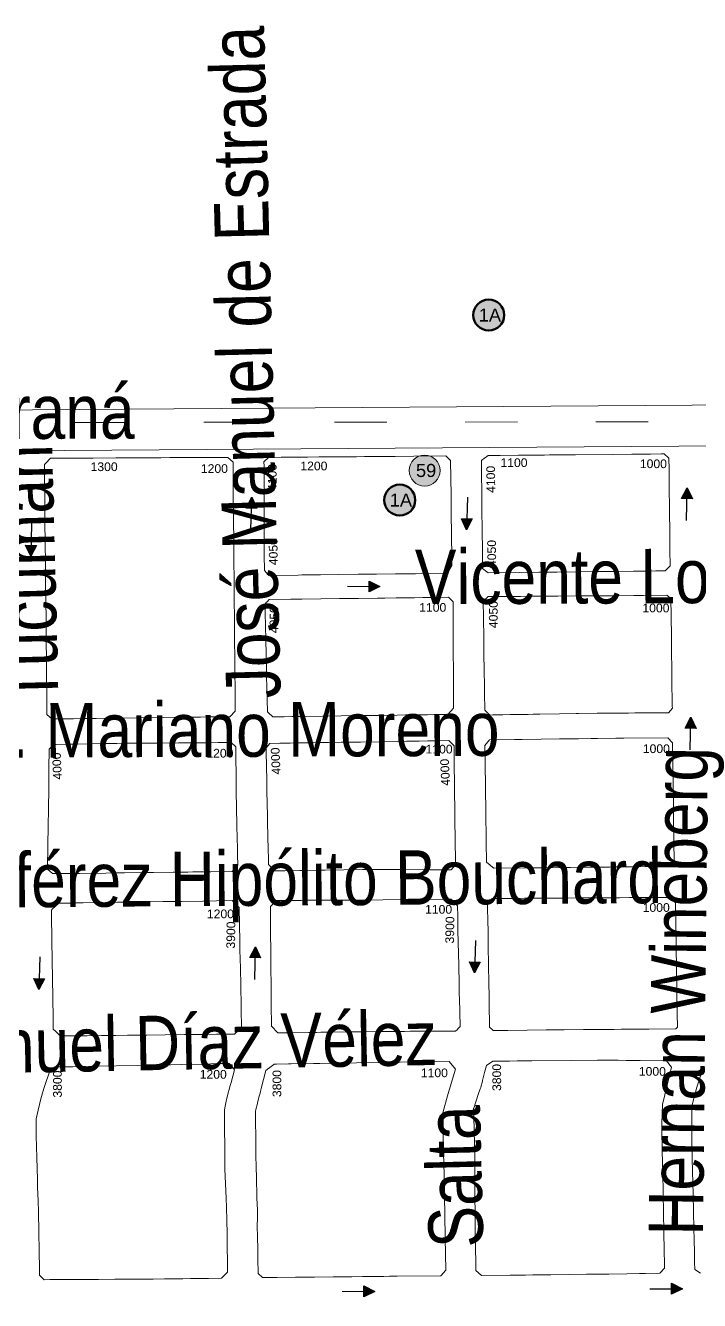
# Model space of a CAD drawing. Header units: millimetres. Extents: x 11558 to 23675, y 49449 to 61482.
# Drawn here: x 20015 to 20325, y 57885 to 58470 of the extents above; entities that cross this region are included whole.
import ezdxf

# ---------------------------------------------------------------- set-up
doc = ezdxf.new("R2010")
doc.units = ezdxf.units.MM
doc.linetypes.add('ACAD_ISO03W100', pattern=[30, 12, -18])
for name, color, linetype in [('0. plano base - nombres calles', 22, 'Continuous'), ('0. Plano Base - PLANO', 254, 'Continuous'), ('0. Plano base - sentido calles', 253, 'Continuous'), ('0.BARRIOS - DIVISIÓN', 12, 'ACAD_ISO03W100'), ('7. puesta en valor CC la lucila', 212, 'Continuous'), ('numeración', 7, 'Continuous')]:
    doc.layers.add(name, color=color, linetype=linetype)
for name, color, linetype, true_color in [('Linea 175', 7, 'Continuous', 0x1090da), ('Linea 59 Por la Lucila IDA', 7, 'Continuous', 0x007038), ('Linea 59 Por la Lucila VUELTA', 7, 'Continuous', 0xffc20a)]:
    doc.layers.add(name, color=color, linetype=linetype, true_color=true_color)
doc.layers.get('7. puesta en valor CC la lucila').off()
doc.styles.get("Standard").update_dxf_attribs({"font": 'arial.ttf'})

# ---------------------------------------------------------------- blocks, each defined once
blk = doc.blocks.new('MANZANAS')
at = {"layer": '0. Plano Base - PLANO', "color": 0, "linetype": 'Continuous', "lineweight": 5}
for points in [[(5638279.82, 6182144.73), (5638267.1, 6182137.93), (5638263.89, 6182138.57), (5638259.36, 6182147.05), (5638256.26, 6182152.84), (5638254.51, 6182156.1), (5638252.21, 6182160.41), (5638250.91, 6182162.85), (5638250.58, 6182163.46), (5638250.17, 6182164.23), (5638248.08, 6182168.14), (5638242.76, 6182178.09), (5638242.05, 6182179.42), (5638240.54, 6182182.25), (5638240.78, 6182182.74), (5638241.03, 6182183.27), (5638242.19, 6182185.71), (5638242.47, 6182185.86), (5638247.1, 6182188.32), (5638254.57, 6182192.29), (5638262.48, 6182196.49), (5638264.98, 6182197.82), (5638265.06, 6182197.86), (5638267.1, 6182198.95), (5638270.05, 6182200.52), (5638277.7, 6182204.58), (5638292.73, 6182212.57), (5638300.55, 6182216.72), (5638302.59, 6182217.8), (5638305.58, 6182219.39), (5638308.13, 6182220.74), (5638312.38, 6182222.99), (5638313.63, 6182223.66), (5638316.25, 6182222.98), (5638316.46, 6182222.92), (5638318.8, 6182218.54), (5638322.61, 6182211.4), (5638323.98, 6182208.82), (5638326.26, 6182204.56), (5638327.05, 6182203.08), (5638328.25, 6182200.83), (5638332.27, 6182193.29), (5638333.55, 6182190.89), (5638334.76, 6182188.62), (5638336.3, 6182185.74), (5638339.76, 6182179.25), (5638338.83, 6182176.25), (5638338.49, 6182176.07), (5638335.08, 6182174.25), (5638332.12, 6182172.66), (5638325.93, 6182169.36), (5638318.2, 6182165.23), (5638310.71, 6182161.23), (5638302.79, 6182157), (5638295.05, 6182152.86), (5638287.57, 6182148.87)], [(5638190.11, 6182096.82), (5638178.26, 6182090.49), (5638177.68, 6182090.69), (5638176.7, 6182091.03), (5638175.43, 6182091.46), (5638172.08, 6182097.87), (5638168.06, 6182105.53), (5638165.06, 6182111.26), (5638164.04, 6182113.21), (5638160, 6182120.91), (5638157.69, 6182125.31), (5638156.38, 6182127.82), (5638153.17, 6182133.95), (5638152.25, 6182135.7), (5638153.18, 6182138.5), (5638158.31, 6182141.22), (5638166, 6182145.29), (5638168.94, 6182146.85), (5638173.6, 6182149.32), (5638176.84, 6182151.04), (5638181.45, 6182153.48), (5638183.98, 6182154.82), (5638188.89, 6182157.42), (5638192.05, 6182159.1), (5638196.71, 6182161.57), (5638204.47, 6182165.68), (5638212.13, 6182169.74), (5638225.11, 6182176.62), (5638228.03, 6182175.75), (5638235.58, 6182161.65), (5638238.02, 6182157.09), (5638239.79, 6182153.79), (5638243.78, 6182146.34), (5638245.15, 6182143.79), (5638248, 6182138.48), (5638250.8, 6182133.24), (5638250.64, 6182131.55), (5638250.41, 6182129.03), (5638240.13, 6182123.54), (5638237.65, 6182122.21), (5638234.9, 6182120.74), (5638229.57, 6182117.9), (5638221.85, 6182113.77), (5638214.37, 6182109.78), (5638206.47, 6182105.56), (5638199.13, 6182101.64), (5638191.56, 6182097.59)], [(5638299.12, 6182081.04), (5638297.91, 6182080.38), (5638294.82, 6182081.26), (5638291.02, 6182088.29), (5638288.6, 6182092.77), (5638288.48, 6182093), (5638287.14, 6182095.48), (5638285.64, 6182098.26), (5638282.96, 6182103.24), (5638281.18, 6182106.54), (5638278.91, 6182110.74), (5638274.79, 6182118.38), (5638274.67, 6182118.6), (5638271.05, 6182125.31), (5638272.13, 6182128.24), (5638281.25, 6182133.07), (5638283.52, 6182134.27), (5638284.87, 6182134.98), (5638285.22, 6182135.17), (5638288.09, 6182136.69), (5638288.27, 6182136.79), (5638292.94, 6182139.26), (5638300.39, 6182143.2), (5638308.03, 6182147.24), (5638311.33, 6182148.99), (5638315.72, 6182151.31), (5638323.45, 6182155.4), (5638331.31, 6182159.56), (5638334.24, 6182161.11), (5638335.17, 6182161.6), (5638344.69, 6182166.64), (5638347.04, 6182166.11), (5638350.85, 6182159.01), (5638351.02, 6182158.68), (5638355.01, 6182151.25), (5638357.51, 6182146.58), (5638357.65, 6182146.33), (5638358.99, 6182143.82), (5638361.94, 6182138.32), (5638363.03, 6182136.29), (5638364.45, 6182133.63), (5638370.39, 6182122.55), (5638370.79, 6182121.81), (5638370.22, 6182119.14), (5638364.8, 6182116.27), (5638364.3, 6182116.01), (5638356.52, 6182111.87), (5638354.02, 6182110.55), (5638348.84, 6182107.8), (5638341.26, 6182103.77), (5638333.7, 6182099.76), (5638332.79, 6182099.27), (5638325.98, 6182095.59), (5638318.07, 6182091.3), (5638315.8, 6182090.07), (5638315.41, 6182089.86), (5638313.34, 6182088.74), (5638310.74, 6182087.33), (5638307.63, 6182085.64), (5638306.02, 6182084.77), (5638303.08, 6182083.18)], [(5638129.01, 6181990.72), (5638120.28, 6181986.04), (5638117.24, 6181986.81), (5638114.74, 6181991.55), (5638111.66, 6181997.38), (5638109.75, 6182001), (5638107.56, 6182005.15), (5638104.79, 6182010.35), (5638102.17, 6182015.26), (5638100.71, 6182018), (5638096.79, 6182025.35), (5638088.61, 6182040.7), (5638084.5, 6182048.4), (5638080.43, 6182056.04), (5638075.52, 6182065.24), (5638073.27, 6182069.46), (5638070.62, 6182074.44), (5638067.83, 6182079.66), (5638067.62, 6182080.07), (5638067.39, 6182080.49), (5638065.98, 6182083.14), (5638063.35, 6182088.07), (5638063.81, 6182089.67), (5638064.3, 6182091.37), (5638064.47, 6182091.95), (5638070.07, 6182094.9), (5638070.19, 6182094.97), (5638072.76, 6182096.32), (5638081.85, 6182101.1), (5638091.01, 6182105.92), (5638100.21, 6182110.77), (5638106.31, 6182113.97), (5638109.33, 6182115.56), (5638112.97, 6182117.48), (5638115.27, 6182118.69), (5638118.51, 6182120.39), (5638123.55, 6182123.04), (5638125.62, 6182124.13), (5638127.71, 6182125.23), (5638136.54, 6182129.88), (5638139.67, 6182129.05), (5638140.3, 6182127.87), (5638144.12, 6182120.68), (5638144.64, 6182119.69), (5638145.53, 6182118.02), (5638146.95, 6182115.34), (5638151.87, 6182106.08), (5638156.9, 6182096.61), (5638160.89, 6182089.09), (5638165.05, 6182081.27), (5638166.84, 6182077.89), (5638169, 6182073.82), (5638169.52, 6182072.85), (5638173.23, 6182065.87), (5638177.03, 6182058.71), (5638178.7, 6182055.58), (5638181.23, 6182050.8), (5638186.13, 6182041.57), (5638187.27, 6182039.43), (5638190.3, 6182033.73), (5638191.96, 6182030.61), (5638193.3, 6182028.08), (5638192.28, 6182024.63), (5638190.66, 6182023.76), (5638184.12, 6182020.26), (5638180.37, 6182018.24), (5638179.13, 6182017.58), (5638176.27, 6182016.05), (5638174.92, 6182015.33), (5638172.66, 6182014.11), (5638165.54, 6182010.29), (5638156.42, 6182005.41), (5638147.15, 6182000.44), (5638145.53, 6181999.57), (5638138.14, 6181995.61), (5638134.57, 6181993.7), (5638133.92, 6181993.35)], [(5638211.74, 6182034.69), (5638209.78, 6182033.64), (5638208.81, 6182033.92), (5638208.08, 6182034.14), (5638207.58, 6182034.28), (5638206.83, 6182034.5), (5638206.52, 6182034.59), (5638203.83, 6182039.51), (5638203.65, 6182039.84), (5638201.39, 6182043.98), (5638201.2, 6182044.32), (5638198.82, 6182048.67), (5638198.74, 6182048.82), (5638197.19, 6182051.64), (5638190.57, 6182063.75), (5638184.73, 6182074.43), (5638183.44, 6182076.79), (5638182.74, 6182078.07), (5638183.02, 6182079), (5638183.12, 6182079.32), (5638183.55, 6182080.72), (5638192.28, 6182085.39), (5638192.47, 6182085.5), (5638196.68, 6182087.75), (5638204.46, 6182091.92), (5638212.04, 6182095.98), (5638219.68, 6182100.08), (5638227.35, 6182104.19), (5638230.29, 6182105.76), (5638234.94, 6182108.25), (5638239.89, 6182110.9), (5638242.37, 6182112.23), (5638245.68, 6182114), (5638245.91, 6182114.13), (5638248.51, 6182115.52), (5638251.02, 6182116.86), (5638251.18, 6182116.94), (5638256.14, 6182119.6), (5638258.95, 6182118.74), (5638262.55, 6182111.85), (5638268.54, 6182100.4), (5638268.83, 6182099.83), (5638274.53, 6182088.95), (5638277.84, 6182082.61), (5638279.78, 6182078.91), (5638281.6, 6182075.42), (5638280.57, 6182071.69), (5638275.72, 6182069.08), (5638275.05, 6182068.72), (5638272.47, 6182067.33), (5638271.68, 6182066.91), (5638268.13, 6182065), (5638265.67, 6182063.68), (5638263.47, 6182062.49), (5638260.08, 6182060.67), (5638252.61, 6182056.66), (5638245.11, 6182052.63), (5638237.48, 6182048.53), (5638229.91, 6182044.46), (5638222.2, 6182040.32), (5638217.93, 6182038.02), (5638217.85, 6182037.97), (5638217.55, 6182037.81), (5638214.42, 6182036.13), (5638211.96, 6182034.81)], [(5638332.04, 6182018.8), (5638331.92, 6182018.74), (5638330.23, 6182019.14), (5638329.81, 6182019.24), (5638327.66, 6182019.74), (5638323.3, 6182027.84), (5638320.56, 6182032.93), (5638319.13, 6182035.59), (5638315.04, 6182043.21), (5638313.26, 6182046.51), (5638311.66, 6182049.48), (5638310.92, 6182050.86), (5638302.33, 6182066.83), (5638303, 6182070.23), (5638313.16, 6182075.66), (5638313.48, 6182075.82), (5638316.16, 6182077.26), (5638323.85, 6182081.37), (5638331.39, 6182085.39), (5638339.08, 6182089.5), (5638344.11, 6182092.19), (5638346.69, 6182093.57), (5638354.19, 6182097.58), (5638357.42, 6182099.3), (5638375.14, 6182108.77), (5638378.22, 6182107.74), (5638383.9, 6182097.13), (5638387.01, 6182091.33), (5638393.14, 6182079.89), (5638395.09, 6182076.25), (5638403.98, 6182059.65), (5638403.24, 6182056.77), (5638393.22, 6182051.43), (5638390.32, 6182049.88), (5638385.69, 6182047.42), (5638382.32, 6182045.62), (5638379.65, 6182044.2), (5638378.86, 6182043.77), (5638370.94, 6182039.55), (5638362.95, 6182035.29), (5638359.63, 6182033.52), (5638351.64, 6182029.26), (5638348.31, 6182027.48), (5638344.14, 6182025.26)], [(5638213.67, 6182019.63), (5638214.27, 6182022.23), (5638218.29, 6182024.4), (5638222.48, 6182026.66), (5638224.96, 6182028), (5638226.49, 6182028.82), (5638230.35, 6182030.9), (5638233.47, 6182032.59), (5638235.28, 6182033.56), (5638237.97, 6182035.01), (5638243.01, 6182037.73), (5638248.24, 6182040.54), (5638250.86, 6182041.95), (5638258.41, 6182046.03), (5638265.7, 6182049.96), (5638269.46, 6182051.99), (5638274.66, 6182054.79), (5638278.14, 6182056.66), (5638279.76, 6182057.54), (5638280.7, 6182058.04), (5638281.6, 6182058.53), (5638286.59, 6182061.22), (5638289.79, 6182060.23), (5638291.86, 6182056.37), (5638293.68, 6182052.97), (5638295.48, 6182049.6), (5638296.47, 6182047.74), (5638298.38, 6182044.18), (5638300.88, 6182039.5), (5638302.54, 6182036.41), (5638306.52, 6182028.98), (5638309.43, 6182023.53), (5638315.56, 6182012.08), (5638314.86, 6182009.11), (5638306.29, 6182004.68), (5638294.36, 6181998.51), (5638289.1, 6181995.79), (5638286.15, 6181994.27), (5638281.76, 6181992), (5638278.76, 6181990.39), (5638263.64, 6181982.27), (5638261.45, 6181981.1), (5638255.92, 6181978.13), (5638253.44, 6181976.79), (5638247.24, 6181973.46), (5638243.35, 6181971.37), (5638239.28, 6181972.59), (5638238.9, 6181973.28), (5638234.95, 6181980.54), (5638234.17, 6181981.97), (5638232.4, 6181985.22), (5638230.73, 6181988.29), (5638227.98, 6181993.34), (5638226.55, 6181995.97), (5638222.5, 6182003.4), (5638219.73, 6182008.5), (5638218.81, 6182010.19), (5638217.66, 6182012.3), (5638214.74, 6182017.66)], [(5638366.14, 6181952.57), (5638366.07, 6181952.53), (5638365.16, 6181952.77), (5638364.25, 6181953.01), (5638363.88, 6181953.1), (5638358.57, 6181962.93), (5638357.1, 6181965.65), (5638354.31, 6181970.82), (5638350.35, 6181978.16), (5638350.32, 6181978.21), (5638350.28, 6181978.29), (5638346.2, 6181985.84), (5638346.08, 6181986.07), (5638342.13, 6181993.38), (5638341.45, 6181994.65), (5638337.09, 6182002.7), (5638336.95, 6182002.97), (5638337.63, 6182006.04), (5638337.8, 6182006.13), (5638337.85, 6182006.15), (5638343.23, 6182009), (5638346.94, 6182010.95), (5638348.52, 6182011.76), (5638350.87, 6182013.03), (5638355.48, 6182015.46), (5638355.61, 6182015.53), (5638357.02, 6182016.27), (5638358.58, 6182017.1), (5638361.3, 6182018.55), (5638366.3, 6182021.18), (5638374.07, 6182025.28), (5638381.43, 6182029.17), (5638383.43, 6182030.22), (5638389.05, 6182033.19), (5638389.33, 6182033.34), (5638393.44, 6182035.5), (5638395.4, 6182036.53), (5638396.79, 6182037.27), (5638397.8, 6182037.81), (5638404.56, 6182041.38), (5638406.74, 6182042.53), (5638408.83, 6182043.63), (5638409.55, 6182044.01), (5638409.73, 6182044.11), (5638410.33, 6182043.95), (5638411.12, 6182043.73), (5638413.28, 6182043.14), (5638413.73, 6182042.29), (5638416.85, 6182036.52), (5638418.14, 6182034.12), (5638421.39, 6182028.1), (5638423.96, 6182023.34), (5638426.48, 6182018.66), (5638427.72, 6182016.36), (5638429.33, 6182013.37), (5638430.69, 6182010.85), (5638433.12, 6182006.34), (5638434.44, 6182003.9), (5638440.37, 6181992.92), (5638440.12, 6181991.86), (5638429.12, 6181986.01), (5638421.54, 6181981.99), (5638417.91, 6181980.06), (5638415.06, 6181978.55), (5638410.55, 6181976.15), (5638407.55, 6181974.56), (5638405.86, 6181973.66), (5638405.61, 6181973.53), (5638402.62, 6181971.94), (5638394.87, 6181967.83), (5638387.54, 6181963.93), (5638379.84, 6181959.84), (5638372, 6181955.68)], [(5638161.75, 6181927.66), (5638153.28, 6181923.13), (5638150.3, 6181923.9), (5638145.23, 6181933.99), (5638141.57, 6181941.28), (5638137.75, 6181948.88), (5638133.8, 6181956.74), (5638130.6, 6181963.1), (5638129.52, 6181965.26), (5638129.34, 6181965.62), (5638125.85, 6181972.56), (5638125.54, 6181973.17), (5638126.44, 6181976.07), (5638126.67, 6181976.19), (5638127.43, 6181976.6), (5638132.11, 6181979.14), (5638134.99, 6181980.7), (5638135.93, 6181981.21), (5638146.24, 6181986.8), (5638147.55, 6181987.51), (5638147.62, 6181987.54), (5638150.47, 6181989.09), (5638150.54, 6181989.13), (5638151.1, 6181989.43), (5638151.86, 6181989.83), (5638154.08, 6181991), (5638154.14, 6181991.03), (5638161.91, 6181995.14), (5638169.48, 6181999.15), (5638176.95, 6182003.09), (5638183.48, 6182006.54), (5638187.96, 6182008.9), (5638193, 6182011.56), (5638197.96, 6182014.18), (5638198.29, 6182014.35), (5638201.16, 6182013.62), (5638204.09, 6182008.03), (5638206.58, 6182003.3), (5638206.86, 6182002.75), (5638209.87, 6181997.03), (5638211, 6181994.87), (5638214, 6181989.39), (5638218.29, 6181981.57), (5638223.3, 6181972.43), (5638224.64, 6181969.98), (5638226.96, 6181965.75), (5638226.04, 6181962.11), (5638217.41, 6181957.46), (5638216.44, 6181956.94), (5638210.06, 6181953.5), (5638208.09, 6181952.44), (5638205.53, 6181951.05), (5638202.18, 6181949.25), (5638194.22, 6181945), (5638191.18, 6181943.38), (5638182.4, 6181938.69), (5638179.59, 6181937.19), (5638178.43, 6181936.57), (5638174.82, 6181934.64), (5638164.18, 6181928.96)], [(5638283.71, 6181908.54), (5638278.78, 6181905.9), (5638274.77, 6181907.28), (5638270.04, 6181916.17), (5638266.18, 6181923.44), (5638265.89, 6181923.98), (5638262.16, 6181930.98), (5638261.67, 6181931.91), (5638260.57, 6181933.97), (5638257.88, 6181939.04), (5638255.34, 6181943.81), (5638253.99, 6181946.34), (5638253.85, 6181946.62), (5638253.75, 6181946.8), (5638250.8, 6181952.52), (5638250.7, 6181952.71), (5638249.4, 6181955.22), (5638249.04, 6181955.92), (5638250.22, 6181959.63), (5638254.73, 6181962), (5638255.52, 6181962.41), (5638257.99, 6181963.71), (5638258.18, 6181963.81), (5638258.77, 6181964.12), (5638260.21, 6181964.87), (5638260.53, 6181965.05), (5638260.95, 6181965.26), (5638262.46, 6181966.06), (5638262.71, 6181966.19), (5638270.19, 6181970.11), (5638276.57, 6181973.46), (5638278.05, 6181974.23), (5638282.71, 6181976.68), (5638285.46, 6181978.15), (5638293.45, 6181982.41), (5638300.53, 6181986.18), (5638308.45, 6181990.4), (5638311.76, 6181992.17), (5638317.95, 6181995.47), (5638321.1, 6181997.15), (5638322.85, 6181996.53), (5638324.18, 6181996.05), (5638324.43, 6181995.96), (5638325.08, 6181995.73), (5638327.44, 6181991.42), (5638329.82, 6181987.07), (5638333.79, 6181979.83), (5638335.03, 6181977.56), (5638335.1, 6181977.43), (5638335.7, 6181976.34), (5638338.07, 6181972.02), (5638342.43, 6181964.06), (5638343.74, 6181961.67), (5638343.79, 6181961.58), (5638346.37, 6181956.88), (5638347.74, 6181954.38), (5638349.08, 6181951.94), (5638351.23, 6181948.01), (5638351.73, 6181947.1), (5638351.25, 6181945.48), (5638351.21, 6181945.35), (5638350.88, 6181944.25), (5638349.51, 6181943.54), (5638345, 6181941.18), (5638338.96, 6181938.02), (5638334.91, 6181935.91), (5638333.28, 6181935.06), (5638332.42, 6181934.61), (5638330.01, 6181933.35), (5638323.8, 6181930.11), (5638321.67, 6181928.97), (5638319.88, 6181928), (5638314.39, 6181925.05), (5638306.55, 6181920.84), (5638299.04, 6181916.8), (5638296.28, 6181915.31), (5638296.23, 6181915.29), (5638294.44, 6181914.32), (5638291.36, 6181912.66), (5638283.96, 6181908.68)], [(5638424.82, 6181856.36), (5638413.16, 6181850.11), (5638409.86, 6181851.01), (5638403.17, 6181863.26), (5638401.69, 6181865.97), (5638400.34, 6181868.43), (5638397.58, 6181873.69), (5638393.57, 6181881.34), (5638388.93, 6181890.2), (5638384.29, 6181899.04), (5638382.58, 6181902.13), (5638379.44, 6181907.82), (5638376.39, 6181913.34), (5638374.59, 6181916.59), (5638374.56, 6181916.66), (5638373.56, 6181923.22), (5638373.14, 6181926), (5638373.04, 6181926.66), (5638373.01, 6181926.8), (5638372.38, 6181929.53), (5638372.31, 6181929.81), (5638371.45, 6181933.57), (5638370.68, 6181936.77), (5638372.43, 6181939.95), (5638376.79, 6181942.24), (5638379.2, 6181943.52), (5638382.23, 6181945.14), (5638388.19, 6181948.31), (5638404.4, 6181956.93), (5638414.85, 6181962.48), (5638417.31, 6181963.79), (5638423.28, 6181966.83), (5638426.48, 6181968.46), (5638428.66, 6181969.57), (5638432.22, 6181971.38), (5638443.06, 6181976.89), (5638446.45, 6181975.34), (5638450.68, 6181958.15), (5638454.54, 6181950.29), (5638455.66, 6181948.02), (5638460.42, 6181939.26), (5638460.6, 6181938.93), (5638465.1, 6181930.65), (5638469.81, 6181921.99), (5638474.01, 6181914.27), (5638478.12, 6181906.69), (5638479.19, 6181904.73), (5638481.3, 6181900.84), (5638486.14, 6181891.94), (5638485.36, 6181888.83), (5638479.61, 6181885.74), (5638477.15, 6181884.42), (5638471.99, 6181881.66), (5638464.68, 6181877.73), (5638461.87, 6181876.23), (5638456.66, 6181873.44), (5638455.68, 6181872.91), (5638448.83, 6181869.23), (5638441.28, 6181865.19), (5638433.9, 6181861.23), (5638431.04, 6181859.7)], [(5638198.31, 6181862.63), (5638190.79, 6181858.62), (5638189.09, 6181859.13), (5638187.41, 6181859.64), (5638187.03, 6181859.75), (5638186.45, 6181859.93), (5638183.84, 6181864.77), (5638179.87, 6181872.14), (5638179.53, 6181872.77), (5638175.5, 6181880.27), (5638171.35, 6181887.97), (5638171.21, 6181888.23), (5638167.37, 6181895.35), (5638161.36, 6181906.51), (5638160.57, 6181907.98), (5638160.8, 6181908.75), (5638161.21, 6181910.1), (5638161.73, 6181911.83), (5638161.84, 6181912.22), (5638161.87, 6181912.31), (5638164.18, 6181913.55), (5638164.29, 6181913.61), (5638166.67, 6181914.9), (5638167.24, 6181915.2), (5638171.86, 6181917.69), (5638181.12, 6181922.68), (5638185.79, 6181925.19), (5638188.84, 6181926.83), (5638194.98, 6181930.14), (5638196.84, 6181931.14), (5638204.3, 6181935.16), (5638207.22, 6181936.72), (5638208.86, 6181937.61), (5638211.65, 6181939.11), (5638220.3, 6181943.76), (5638220.49, 6181943.86), (5638225.91, 6181946.78), (5638232.14, 6181950.13), (5638236.49, 6181948.84), (5638243.95, 6181935.13), (5638245.64, 6181932.02), (5638247.97, 6181927.74), (5638249.59, 6181924.78), (5638253.82, 6181917.01), (5638257.91, 6181909.49), (5638259.74, 6181906.12), (5638261.97, 6181902.03), (5638262.25, 6181901.51), (5638262.72, 6181900.64), (5638262.22, 6181898.95), (5638261.98, 6181898.18), (5638261.74, 6181897.36), (5638261.43, 6181896.32), (5638259.19, 6181895.12), (5638258.6, 6181894.81), (5638256.78, 6181893.84), (5638256.72, 6181893.8), (5638254.57, 6181892.66), (5638254.1, 6181892.4), (5638248.77, 6181889.57), (5638246.18, 6181888.18), (5638245.61, 6181887.88), (5638245.1, 6181887.6), (5638241.1, 6181885.47), (5638233.26, 6181881.29), (5638225.83, 6181877.32), (5638218.08, 6181873.19), (5638213.27, 6181870.62), (5638210.39, 6181869.08), (5638207.49, 6181867.53), (5638201.68, 6181864.43)], [(5638330.12, 6181806.05), (5638324.38, 6181803.01), (5638321.66, 6181803.7), (5638318.43, 6181809.68), (5638316.59, 6181813.1), (5638313.48, 6181818.86), (5638311.55, 6181822.44), (5638309.39, 6181826.68), (5638308.14, 6181829.25), (5638307.95, 6181829.55), (5638305.27, 6181834.13), (5638300.39, 6181842.95), (5638298.74, 6181846.09), (5638298.58, 6181846.38), (5638295.59, 6181851.81), (5638293.8, 6181855.16), (5638292.65, 6181857.32), (5638292.6, 6181857.41), (5638290.98, 6181860.43), (5638290.66, 6181861.04), (5638289.64, 6181862.94), (5638289.6, 6181863.01), (5638286.32, 6181869.16), (5638286.1, 6181870.03), (5638285.42, 6181872.78), (5638285.15, 6181873.86), (5638284.94, 6181874.76), (5638284.72, 6181875.72), (5638284.4, 6181877.13), (5638284.15, 6181878.22), (5638283.95, 6181879.09), (5638283.81, 6181879.69), (5638281.87, 6181888.11), (5638282.62, 6181889.64), (5638282.74, 6181889.89), (5638283.29, 6181891.02), (5638283.41, 6181891.27), (5638283.96, 6181892.4), (5638284.91, 6181892.91), (5638289.77, 6181895.55), (5638290.85, 6181896.13), (5638299.81, 6181900.96), (5638302.44, 6181902.38), (5638308.48, 6181905.64), (5638311.09, 6181907.05), (5638317.26, 6181910.37), (5638325.98, 6181915.06), (5638332.18, 6181918.39), (5638334.93, 6181919.87), (5638343.77, 6181924.63), (5638346.72, 6181926.21), (5638354.66, 6181930.48), (5638358.77, 6181928.79), (5638361.34, 6181915.68), (5638361.36, 6181915.59), (5638362.27, 6181911.73), (5638362.29, 6181911.66), (5638362.98, 6181908.38), (5638365.68, 6181903.3), (5638366.83, 6181901.19), (5638371.73, 6181892.17), (5638376.54, 6181883.32), (5638381.29, 6181874.58), (5638385.37, 6181867.07), (5638390.41, 6181857.79), (5638397.42, 6181844.84), (5638396.62, 6181841.43), (5638378.91, 6181832.02), (5638375.85, 6181830.4), (5638373.51, 6181829.15), (5638372.56, 6181828.65), (5638371.53, 6181828.1), (5638368.24, 6181826.35), (5638364.81, 6181824.53), (5638360.53, 6181822.24), (5638357.8, 6181820.78), (5638353.03, 6181818.23), (5638345.41, 6181814.15), (5638341.46, 6181812.04), (5638337.72, 6181810.06)], [(5638238.18, 6181757.13), (5638235.83, 6181755.89), (5638233.56, 6181756.56), (5638233.44, 6181756.59), (5638233.02, 6181756.72), (5638232.33, 6181758), (5638230.09, 6181762.13), (5638229.99, 6181762.32), (5638229.32, 6181763.56), (5638227.92, 6181766.15), (5638226.07, 6181769.56), (5638225.21, 6181771.15), (5638224.7, 6181772.09), (5638222.07, 6181776.95), (5638220.62, 6181779.55), (5638219.05, 6181782.37), (5638216.52, 6181786.92), (5638213.65, 6181792.08), (5638211.89, 6181795.23), (5638209.37, 6181799.74), (5638206.93, 6181804.11), (5638202.17, 6181812.63), (5638202.09, 6181812.8), (5638200.38, 6181816.16), (5638198.69, 6181819.49), (5638198.52, 6181819.82), (5638198.02, 6181821.79), (5638196.33, 6181828.36), (5638195.63, 6181831.64), (5638194.99, 6181834.67), (5638193.95, 6181842.14), (5638195.32, 6181844.9), (5638196.36, 6181845.46), (5638197.82, 6181846.26), (5638202.38, 6181848.73), (5638211.3, 6181853.57), (5638228.6, 6181862.95), (5638237.53, 6181867.8), (5638246.25, 6181872.62), (5638255.05, 6181877.49), (5638260.85, 6181880.7), (5638265.4, 6181883.21), (5638267.73, 6181882.23), (5638268.89, 6181881.74), (5638270.23, 6181875.88), (5638270.56, 6181874.41), (5638271.73, 6181869.21), (5638272.06, 6181867.75), (5638272.21, 6181867.2), (5638273.06, 6181864.12), (5638273.32, 6181863.17), (5638275.15, 6181859.74), (5638276.69, 6181856.86), (5638278.36, 6181853.74), (5638280.29, 6181850.12), (5638283.09, 6181844.86), (5638286.01, 6181839.38), (5638292.83, 6181827.5), (5638294.79, 6181824.08), (5638295.36, 6181823.02), (5638297.13, 6181819.74), (5638301.12, 6181812.32), (5638308.92, 6181797.83), (5638308.65, 6181796.91), (5638307.81, 6181794), (5638302.57, 6181791.21), (5638300.12, 6181789.9), (5638300, 6181789.84), (5638295.23, 6181787.3), (5638292.06, 6181785.61), (5638287.51, 6181783.19), (5638284.78, 6181781.73), (5638284.72, 6181781.7), (5638280.07, 6181779.22), (5638278.63, 6181778.45), (5638272.21, 6181775.08), (5638267.59, 6181772.64), (5638264.47, 6181770.99), (5638257.88, 6181767.52), (5638257.05, 6181767.08), (5638254.9, 6181765.95), (5638249.14, 6181762.91), (5638246.73, 6181761.64), (5638245.36, 6181760.92), (5638244.31, 6181760.36), (5638241.54, 6181758.9), (5638238.95, 6181757.53), (5638238.82, 6181757.46), (5638238.75, 6181757.43)]]:
    blk.add_lwpolyline(points, close=True, dxfattribs=at)
blk.add_lwpolyline([(5638501.83, 6181897.55), (5638498.77, 6181897.83), (5638497.2, 6181900.7), (5638495.56, 6181903.68), (5638491.63, 6181910.84), (5638490.35, 6181913.16), (5638488.03, 6181917.4), (5638487.74, 6181917.93), (5638487.53, 6181918.31), (5638486.13, 6181920.86), (5638482.04, 6181928.31), (5638477.17, 6181937.19), (5638474.2, 6181942.6), (5638474.12, 6181942.76), (5638473.82, 6181943.29), (5638472.41, 6181945.87), (5638471.34, 6181947.82), (5638470.49, 6181949.44), (5638467.64, 6181954.86), (5638464.78, 6181960.33), (5638463.07, 6181963.58), (5638463, 6181963.71), (5638462.03, 6181967.93), (5638460.96, 6181972.57), (5638459.94, 6181978.78)], dxfattribs=at)
blk = doc.blocks.new('59')
at = {"layer": 'Linea 59 Por la Lucila VUELTA', "lineweight": 211, "true_color": 0xededed}
h = blk.add_hatch(color=7, dxfattribs=at)
h.dxf.hatch_style = 1
edge = h.paths.add_edge_path()
edge.add_arc((0, 0), 7.11, 0, 360)
at = {"layer": 'Linea 59 Por la Lucila VUELTA', "lineweight": 9}
blk.add_circle((0, 0), 7.11, dxfattribs=at)
at = {"layer": 'Linea 59 Por la Lucila VUELTA', "lineweight": 15, "insert": (-3.99, 3.04), "char_height": 6, "attachment_point": 1}
blk.add_mtext_dynamic_manual_height_columns('59', width=16.4579, gutter_width=12.5, heights=[0], dxfattribs=at)

msp = doc.modelspace()

# ---------------------------------------------------------------- hatches: boundary and pattern name
at = {"layer": '0. Plano base - sentido calles', "linetype": 'Continuous', "lineweight": 25, "ltscale": 2, "true_color": 0x1a1a1a}
h = msp.add_hatch(color=250, dxfattribs=at)
h.dxf.hatch_style = 1
h.paths.add_polyline_path([(20319.2, 58258.04), (20316.58, 58253.1), (20319.08, 58253.04)])
h.paths.add_polyline_path([(20319.2, 58258.04), (20319.08, 58253.04), (20321.58, 58252.98)])
h = msp.add_hatch(color=250, dxfattribs=at)
h.dxf.hatch_style = 1
h.paths.add_polyline_path([(20119.2, 58253.66), (20116.57, 58248.72), (20119.07, 58248.66)])
h.paths.add_polyline_path([(20119.2, 58253.66), (20119.07, 58248.66), (20121.57, 58248.6)])
h = msp.add_hatch(color=250, dxfattribs=at)
h.dxf.hatch_style = 1
h.paths.add_polyline_path([(20217.81, 58238.75), (20220.43, 58243.69), (20217.93, 58243.75)])
h.paths.add_polyline_path([(20217.81, 58238.75), (20217.93, 58243.75), (20215.43, 58243.81)])
h = msp.add_hatch(color=250, dxfattribs=at)
h.dxf.hatch_style = 1
h.paths.add_polyline_path([(20017.71, 58226.62), (20020.34, 58231.56), (20017.84, 58231.62)])
h.paths.add_polyline_path([(20017.71, 58226.62), (20017.84, 58231.62), (20015.34, 58231.68)])
h = msp.add_hatch(color=250, dxfattribs=at)
h.dxf.hatch_style = 1
h.paths.add_polyline_path([(20178.06, 58212.62), (20173.1, 58215.18), (20173.07, 58212.68)])
h.paths.add_polyline_path([(20178.06, 58212.62), (20173.07, 58212.68), (20173.03, 58210.18)])
h = msp.add_hatch(color=250, dxfattribs=at)
h.dxf.hatch_style = 1
h.paths.add_polyline_path([(20320.82, 58152.61), (20318.19, 58147.68), (20320.69, 58147.61)])
h.paths.add_polyline_path([(20320.82, 58152.61), (20320.69, 58147.61), (20323.19, 58147.55)])
h = msp.add_hatch(color=250, dxfattribs=at)
h.dxf.hatch_style = 1
h.paths.add_polyline_path([(20120.9, 58047.19), (20118.28, 58042.25), (20120.78, 58042.19)])
h.paths.add_polyline_path([(20120.9, 58047.19), (20120.78, 58042.19), (20123.27, 58042.13)])
h = msp.add_hatch(color=250, dxfattribs=at)
h.dxf.hatch_style = 1
h.paths.add_polyline_path([(20221.5, 58035.2), (20224.13, 58040.14), (20221.63, 58040.2)])
h.paths.add_polyline_path([(20221.5, 58035.2), (20221.63, 58040.2), (20219.13, 58040.26)])
h = msp.add_hatch(color=250, dxfattribs=at)
h.dxf.hatch_style = 1
h.paths.add_polyline_path([(20021.43, 58027.61), (20024.05, 58032.54), (20021.55, 58032.61)])
h.paths.add_polyline_path([(20021.43, 58027.61), (20021.55, 58032.61), (20019.05, 58032.67)])
h = msp.add_hatch(color=250, dxfattribs=at)
h.dxf.hatch_style = 1
h.paths.add_polyline_path([(20175.69, 57888.93), (20170.72, 57891.49), (20170.69, 57888.99)])
h.paths.add_polyline_path([(20175.69, 57888.93), (20170.69, 57888.99), (20170.66, 57886.49)])
h = msp.add_hatch(color=250, dxfattribs=at)
h.dxf.hatch_style = 1
h.paths.add_polyline_path([(20316.96, 57890.21), (20311.96, 57892.7), (20311.96, 57890.2)])
h.paths.add_polyline_path([(20316.96, 57890.21), (20311.96, 57890.2), (20311.97, 57887.7)])
at = {"layer": 'Linea 175', "lineweight": 211, "true_color": 0xededed}
h = msp.add_hatch(color=7, dxfattribs=at)
h.dxf.hatch_style = 1
edge = h.paths.add_edge_path()
edge.add_arc((20228.01, 58337.35), 7.11, 0, 360)
h = msp.add_hatch(color=7, dxfattribs=at)
h.dxf.hatch_style = 1
edge = h.paths.add_edge_path()
edge.add_arc((20187.14, 58252.38), 7.11, 0, 360)

# ---------------------------------------------------------------- linework, layer by layer
at = {"layer": '0. Plano base - sentido calles', "color": 250, "linetype": 'Continuous', "lineweight": 25, "ltscale": 2, "true_color": 0x1a1a1a}
for points in [[(20218.18, 58253.75), (20217.81, 58238.75), (20215.43, 58243.81), (20220.43, 58243.69), (20217.81, 58238.75)], [(20318.83, 58243.04), (20319.2, 58258.04), (20321.58, 58252.98), (20316.58, 58253.1), (20319.2, 58258.04)], [(20118.82, 58238.66), (20119.2, 58253.66), (20121.57, 58248.6), (20116.57, 58248.72), (20119.2, 58253.66)], [(20018.09, 58241.62), (20017.71, 58226.62), (20015.34, 58231.68), (20020.34, 58231.56), (20017.71, 58226.62)], [(20163.07, 58212.81), (20178.06, 58212.62), (20173.03, 58210.18), (20173.1, 58215.18), (20178.06, 58212.62)], [(20320.44, 58137.62), (20320.82, 58152.61), (20323.19, 58147.55), (20318.19, 58147.68), (20320.82, 58152.61)], [(20221.88, 58050.19), (20221.5, 58035.2), (20219.13, 58040.26), (20224.13, 58040.14), (20221.5, 58035.2)], [(20120.53, 58032.19), (20120.9, 58047.19), (20123.27, 58042.13), (20118.28, 58042.25), (20120.9, 58047.19)], [(20021.8, 58042.6), (20021.43, 58027.61), (20019.05, 58032.67), (20024.05, 58032.54), (20021.43, 58027.61)], [(20160.69, 57889.12), (20175.69, 57888.93), (20170.66, 57886.49), (20170.72, 57891.49), (20175.69, 57888.93)], [(20301.96, 57890.18), (20316.96, 57890.21), (20311.97, 57887.7), (20311.96, 57892.7), (20316.96, 57890.21)]]:
    msp.add_lwpolyline(points, dxfattribs=at)
at = {"layer": '0.BARRIOS - DIVISIÓN', "color": 14, "lineweight": 18, "ltscale": 2}
msp.add_lwpolyline([(19945.72, 58287.94), (19923.91, 58043.4), (19902.09, 57798.86), (19856.05, 57250.46), (21295.4, 57263.73), (21452.7, 57610.67), (21440.16, 57623.59), (21569.55, 57874.98), (21609.91, 57984.78), (21535.11, 58023.64), (21583.33, 58113.98), (21626.83, 58105.34), (21670.11, 58108.85), (21745.7, 58275.74), (21628.05, 58278.93), (21473.27, 58285.8), (21320.95, 58293.9), (20938.69, 58290.94), (20541.19, 58288.57), (19945.72, 58287.94)], dxfattribs=at)
at = {"layer": 'Linea 175', "lineweight": 211}
for centre in [(20228.01, 58337.35), (20187.14, 58252.38)]:
    msp.add_circle(centre, 7.11, dxfattribs=at)
at = {"layer": 'Linea 59 Por la Lucila IDA', "lineweight": 15}
msp.add_lwpolyline([(20602.83, 58298.02), (19650.55, 58291.28), (19650.68, 57992.53), (17299.7, 57969.77)], dxfattribs=at)
at = {"layer": 'Linea 59 Por la Lucila VUELTA', "lineweight": 15}
msp.add_lwpolyline([(17930.16, 57866.01), (19929.8, 57886.58), (19967.91, 58274.68), (20597.23, 58279.1), (20603.53, 58147.8), (20609.43, 57896.34), (20618.63, 57524.19), (20630.86, 57029.05), (20220.16, 57023.82), (20223.32, 56899.38), (20231.01, 56740.17), (19811.8, 56730.35)], dxfattribs=at)

# ---------------------------------------------------------------- block references
at = {"layer": '0. Plano Base - PLANO', "color": 28, "lineweight": 5, "true_color": 0x0d0d0d, "rotation": 332.5463477508169}
msp.add_blockref('MANZANAS', (-7833237.48, -2828296.13), dxfattribs=at)
at = {"layer": '7. puesta en valor CC la lucila', "color": 250, "lineweight": 30, "rotation": 332.5463477508169}
msp.add_blockref('MANZANAS', (-7833237.48, -2828296.13), dxfattribs=at)
at = {"layer": 'Linea 59 Por la Lucila VUELTA', "lineweight": 15}
msp.add_blockref('59', (20198.57, 58265.93), dxfattribs=at)

# ---------------------------------------------------------------- texts
at = {"layer": '0. plano base - nombres calles', "color": 250, "lineweight": 15, "true_color": 0x1a1a1a, "char_height": 25, "attachment_point": 1}
for s, insert, rotation in [('{\\fArial Narrow|b0|i0|c0|p34;José Manuel de Estrada}', (20107.49, 58160.94), 91.4291), ('{\\fArial Narrow|b0|i0|c0|p34;Paraná}', (19973.05, 58305.42), 0.08459), ('{\\fArial Narrow|b0|i0|c0|p34;Tucumán }', (20005.48, 58158.18), 91.4291), ('{\\fArial Narrow|b0|i0|c0|p34;Vicente Lopez}', (20194.06, 58229.55), 0.23074), ('{\\fArial Narrow|b0|i0|c0|p34;Dr. Mariano Moreno}', (19978.28, 58158.95), 0.23074), ('{\\fArial Narrow|b0|i0|c0|p34;Hernan Wineberg}', (20301.42, 57914.74), 89.43246), ('{\\fArial Narrow|b0|i0|c0|p34;Alférez Hipólito Bouchard}', (19984.36, 58090.21), 0.3682), ('{\\fArial Narrow|b0|i0|c0|p34;Manuel Díaz Vélez}', (19963.5, 58013.54), 1.05587), ('{\\fArial Narrow|b0|i0|c0|p34;Salta}', (20200.55, 57908.71), 91.4291)]:
    msp.add_mtext_dynamic_manual_height_columns(s, width=329.255, gutter_width=12.5, heights=[0], dxfattribs=dict(at, insert=insert, rotation=rotation))
at = {"layer": 'Linea 175', "lineweight": 211, "char_height": 5.992, "attachment_point": 1}
for insert in [(20223.42, 58340.35), (20182.56, 58255.39)]:
    msp.add_mtext_dynamic_manual_height_columns('1A', width=9.5749, gutter_width=12.5, heights=[0], dxfattribs=dict(at, insert=insert))
at = {"layer": 'numeración', "color": 251, "true_color": 0x606162, "char_height": 4, "attachment_point": 1}
for s, insert in [('1100', (20233.39, 58271.55)), ('1300', (20045.17, 58269.69)), ('1200', (20095.81, 58268.84)), ('1200', (20141.5, 58270.04)), ('1000', (20297.41, 58271.05)), ('1100', (20196.08, 58205.08)), ('1000', (20298.56, 58204.81)), ('1200', (20098.33, 58138.13)), ('1100', (20198.99, 58140.01)), ('1000', (20298.76, 58140.19)), ('1100', (20198.77, 58066.43)), ('1000', (20298.7, 58067.27)), ('1200', (20098.58, 58064.34)), ('1200', (20095.28, 57990.66)), ('1100', (20196.81, 57991.34)), ('1000', (20296.93, 57992.01))]:
    msp.add_mtext_dynamic_manual_height_columns(s, width=16.0314, gutter_width=12.5, heights=[0], dxfattribs=dict(at, insert=insert))
for s, insert, rotation in [('4100', (20126.67, 58256.52), 90.49835), ('4100', (20226.99, 58255.67), 90.49835), ('4050', (20127.09, 58222.47), 90.49835), ('4050', (20227.41, 58221.61), 90.49835), ('4050', (20127.33, 58191.25), 89.57703), ('4050', (20228.06, 58193.59), 89.57703), ('4000', (20128.47, 58126.22), 92.79945), ('4000', (20028.02, 58123.9), 92.79945), ('4000', (20206.26, 58121.04), 92.79945), ('3900', (20208.05, 58048.77), 89.18037), ('3900', (20107.48, 58046.44), 89.18037), ('3800', (20128.75, 57978.2), 90.11516), ('3800', (20229.69, 57981.01), 90.11516), ('3800', (20027.95, 57977.96), 90.11516)]:
    msp.add_mtext_dynamic_manual_height_columns(s, width=16.0314, gutter_width=12.5, heights=[0], dxfattribs=dict(at, insert=insert, rotation=rotation))

doc.saveas('drawing.dxf')
